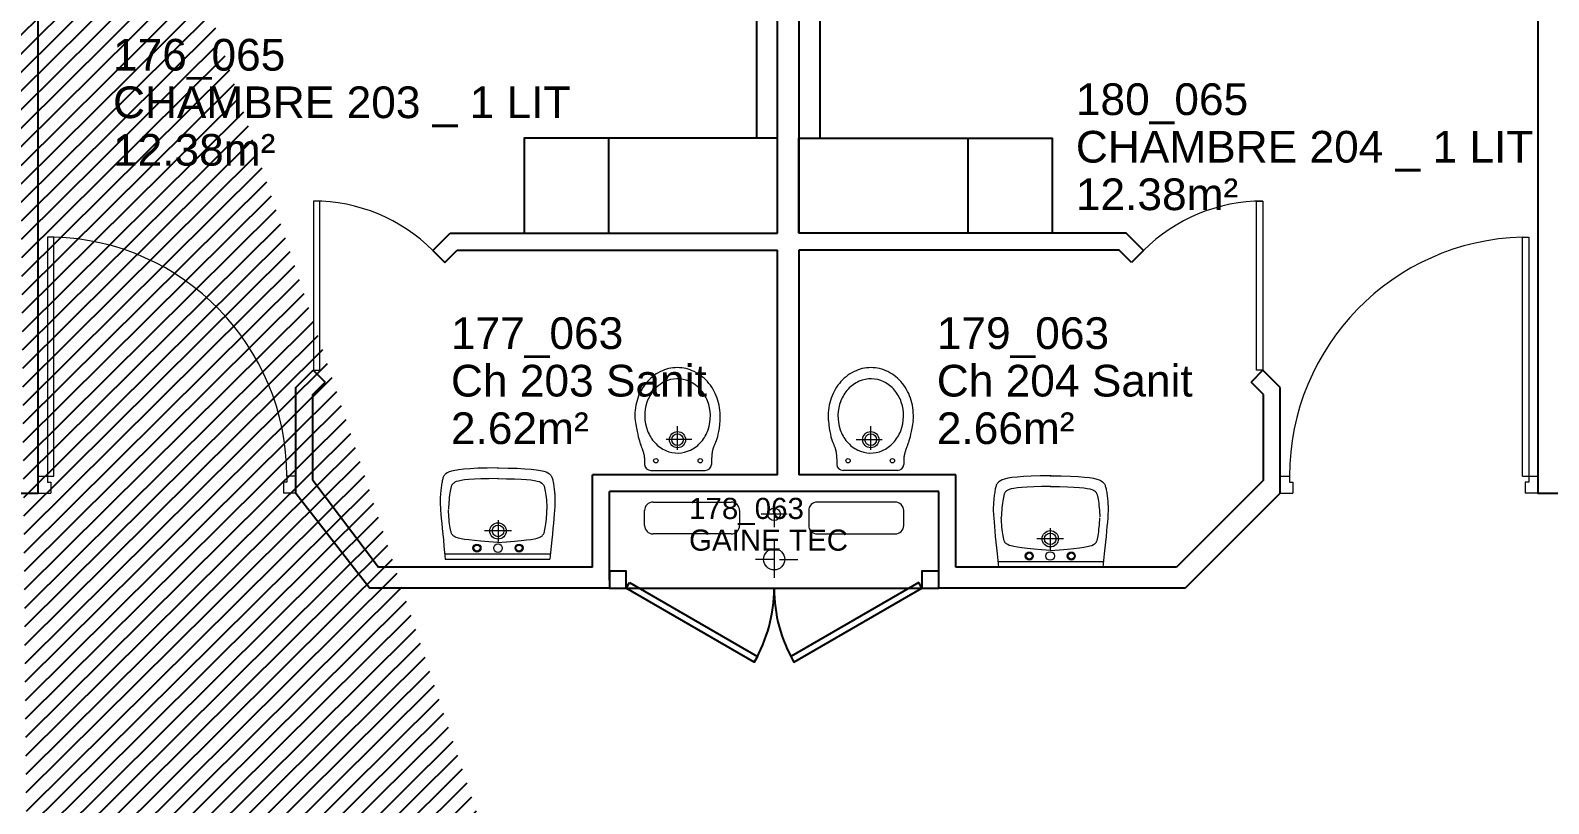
# Model space of a CAD drawing. Header units: millimetres. Extents: x -11 to 211, y -5 to 120.
# Drawn here: x 174.51 to 181.7, y 61.33 to 64.99 of the extents above; entities that cross this region are included whole.
import ezdxf

# ---------------------------------------------------------------- set-up
doc = ezdxf.new("R2010")
doc.units = ezdxf.units.MM
doc.header["$LTSCALE"] = 0.1
doc.header["$MEASUREMENT"] = 0
doc.linetypes.add('CONTINU', pattern=[0])
doc.layers.get('0').update_dxf_attribs({"linetype": 'CONTINUOUS'})
for name, color, linetype in [('A_AGENC', 204, 'CONTINUOUS'), ('A_EQMP', 142, 'CONTINUOUS'), ('A_Etiqu_Gaine', 8, 'CONTINUOUS'), ('A_Etiqu_Gaine_ancien', 8, 'CONTINUOUS'), ('A_Etiqu_Gaine_code', 8, 'CONTINUOUS'), ('A_Etiqu_Local', 8, 'CONTINUOUS'), ('A_HACH_STRUC', 7, 'CONTINUOUS'), ('A_MUR_CLOIS', 7, 'CONTINU')]:
    doc.layers.add(name, color=color, linetype=linetype)
doc.layers.add('A_PORTE', color=8, linetype='CONTINU', lineweight=0)
doc.layers.add('A_SANI', color=5, linetype='CONTINU', lineweight=0)
doc.styles.add('Attribut', font='arial.ttf')

# ---------------------------------------------------------------- blocks, each defined once
blk = doc.blocks.new('A_Etiqu_Local')
at = {"style": 'Attribut', "flags": 1}
for tag, p in [('CODE_HOPITAL', (-0.4463, 1.632)), ('CODE_SITE', (-0.4463, 1.407)), ('CODE_BATIMENT', (-0.4463, 1.182)), ('CODE_SECTEUR', (-0.4463, 0.957)), ('CODE_ETAGE', (-0.4463, 0.732)), ('NOM_NORMALISE', (-0.4463, -0.843)), ('SECTEUR_ACTIVITE', (-0.4463, -1.068)), ('SOUS_SECTEUR_ACTIVITE', (-0.4463, -1.293)), ('VOLUME', (-0.4463, -1.518)), ('SERVICE', (-0.4463, -1.743)), ('CODE_UG', (-0.4463, -1.968)), ('CODE_UA', (-0.4463, -2.193)), ('CODE_POLE', (-0.4463, -2.418)), ('OCCUPANT_EXTERNE', (-0.4463, -2.643)), ('DISPONIBILITE', (-0.4463, -2.868)), ('ACCES_HANDICAPES', (-0.4463, -3.093)), ('NATURE_SOL', (-0.4463, -3.318)), ('RISQUE_LABORATOIRE', (-0.4463, -3.543)), ('AMIANTE', (-0.4463, -3.768))]:
    blk.add_attdef(tag, p, '', height=0.15, dxfattribs=at)
at = {"layer": 'A_Etiqu_Local', "style": 'Attribut'}
for tag, p in [('CODE_PIECE', (-0.4463, 0.282)), ('NOM_USAGE', (-0.4463, 0.057)), ('SURFACE', (-0.4463, -0.168))]:
    blk.add_attdef(tag, p, '', height=0.15, dxfattribs=at)
blk = doc.blocks.new('A_Etiqu_Gaine')
at = {"style": 'Attribut', "flags": 1}
for tag, p in [('CODE_HOPITAL', (-0.4323, 0.8651)), ('CODE_SITE', (-0.4323, 0.7151)), ('CODE_BATIMENT', (-0.4323, 0.5651)), ('CODE_SECTEUR', (-0.4323, 0.4151)), ('CODE_ETAGE', (-0.4323, 0.2651)), ('NOM_NORMALISE', (-0.4323, -0.3349)), ('SECTEUR_ACTIVITE', (-0.4323, -0.4849)), ('SOUS_SECTEUR_ACTIVITE', (-0.4323, -0.6349)), ('SURFACE', (-0.4323, -0.7849)), ('CODE_UG', (-0.4323, -0.9349)), ('CODE_POLE', (-0.4323, -1.0849)), ('AMIANTE', (-0.4323, -1.2349))]:
    blk.add_attdef(tag, p, '', height=0.1, dxfattribs=at)
at = {"layer": 'A_Etiqu_Gaine', "style": 'Attribut'}
blk.add_attdef('NOM_USAGE', (-0.4323, -0.1849), '', height=0.1, dxfattribs=at)
at = {"layer": 'A_Etiqu_Gaine_ancien', "style": 'Attribut'}
blk.add_attdef('CODE_PIECE_ANCIEN', (-0.4323, 0.1151), '', height=0.1, dxfattribs=at)
at = {"layer": 'A_Etiqu_Gaine_code', "style": 'Attribut'}
blk.add_attdef('CODE_PIECE', (-0.4323, -0.0349), '', height=0.1, dxfattribs=at)

msp = doc.modelspace()

# ---------------------------------------------------------------- hatches: boundary and pattern name
at = {"layer": 'A_HACH_STRUC'}
h = msp.add_hatch(dxfattribs=at)
h.set_pattern_fill('ANSI31', color=8, scale=0.5, angle=359.76959, style=0)
h.paths.add_polyline_path([(201.5499, 63.0209), (201.5499, 63.5209), (202.0499, 63.5209), (202.0499, 63.0209)])
h.paths.add_polyline_path([(201.5499, 56.2709), (201.5499, 56.7709), (202.0499, 56.7709), (202.0499, 56.2709)])
h.paths.add_polyline_path([(174.7499, 59.696), (174.2499, 59.696), (174.2499, 60.196), (174.7499, 60.196)], flags=17)
h.paths.add_polyline_path([(181.4499, 52.546), (181.4499, 53.046), (181.9499, 53.046), (181.9499, 52.546)], flags=17)
h.paths.add_polyline_path([(174.7499, 52.546), (174.2499, 52.546), (174.2499, 53.046), (174.7499, 53.046)], flags=17)
h.paths.add_polyline_path([(201.7164, 49.9462), (201.9164, 49.9462), (202.0662, 49.9462), (202.0662, 50.4462), (201.5662, 50.4462), (201.5662, 49.9462)])
h.paths.add_polyline_path([(194.5, 49.9462), (194.7, 49.9462), (194.8499, 49.9462), (194.8499, 50.4462), (194.3499, 50.4462), (194.3499, 49.9462)])
h.paths.add_polyline_path([(194.5, 69.2462), (194.7, 69.2462), (194.8499, 69.2462), (194.8499, 68.7462), (194.3499, 68.7462), (194.3499, 69.2462)])
edge = h.paths.add_edge_path()
edge.add_line((181.6498, 66.5712), (181.7498, 66.5712))
edge.add_line((174.4498, 66.5712), (174.5498, 66.5712))
edge.add_line((181.825, 67.2962), (181.825, 67.0462))
edge.add_line((181.5754, 67.2962), (181.825, 67.2962))
edge.add_line((181.5754, 67.2962), (181.5754, 67.0462))
edge.add_line((181.4499, 67.0462), (181.5754, 67.0462))
edge.add_line((181.4499, 67.0462), (181.4499, 66.5712))
edge.add_line((181.4499, 66.5712), (181.6498, 66.5712))
edge.add_line((181.9499, 67.0462), (181.825, 67.0462))
edge.add_line((181.7498, 66.5712), (181.9499, 66.5712))
edge.add_line((181.9499, 66.5712), (181.9499, 67.0462))
edge.add_line((174.7499, 67.0462), (174.625, 67.0462))
edge.add_line((174.625, 67.2962), (174.625, 67.0462))
edge.add_line((174.5498, 66.5712), (174.7499, 66.5712))
edge.add_line((174.7499, 66.5712), (174.7499, 67.0462))
edge.add_line((174.3753, 67.2962), (174.3753, 67.0462))
edge.add_line((174.2499, 67.0462), (174.3753, 67.0462))
edge.add_line((174.2499, 67.0462), (174.2499, 66.5712))
edge.add_line((174.2499, 66.5712), (174.4498, 66.5712))
edge.add_line((174.3753, 67.2962), (174.625, 67.2962))
edge.add_line((181.6498, 46.1962), (181.9499, 46.1962))
edge.add_line((181.9499, 46.1962), (181.9499, 45.7212))
edge.add_line((181.4499, 45.7212), (181.4499, 46.1962))
edge.add_line((181.4499, 46.1962), (181.6498, 46.1962))
edge.add_line((181.9499, 45.7212), (181.825, 45.7212))
edge.add_line((181.825, 45.4712), (181.825, 45.7212))
edge.add_line((181.5754, 45.4712), (181.825, 45.4712))
edge.add_line((181.5754, 45.4712), (181.5754, 45.7212))
edge.add_line((181.4499, 45.7212), (181.5754, 45.7212))
edge.add_line((174.4498, 46.1962), (174.7499, 46.1962))
edge.add_line((174.7499, 46.1962), (174.7499, 45.7212))
edge.add_line((174.7499, 45.7212), (174.625, 45.7212))
edge.add_line((174.625, 45.4712), (174.625, 45.7212))
edge.add_line((174.2499, 45.7212), (174.2499, 46.1962))
edge.add_line((174.2499, 46.1962), (174.4498, 46.1962))
edge.add_line((174.3753, 45.4712), (174.3753, 45.7212))
edge.add_line((174.2499, 45.7212), (174.3753, 45.7212))
edge.add_line((174.3753, 45.4712), (174.625, 45.4712))

# ---------------------------------------------------------------- linework, layer by layer
at = {"layer": 'A_AGENC', "color": 8, "linetype": 'Continuous'}
msp.add_line((177.3336, 62.3463), (178.7336, 62.3463), dxfattribs=at)
for points in [[(177.3486, 62.3723), (177.9548, 62.0223), (177.9398, 61.9963), (177.3336, 62.3463)], [(178.7186, 62.3723), (178.1124, 62.0223), (178.1274, 61.9963), (178.7336, 62.3463)]]:
    msp.add_lwpolyline(points, close=True, dxfattribs=at)
for centre, start, end in [((177.3336, 62.3463), 329.99999, 359.99998), ((178.7336, 62.3463), 179.99999, 209.99999)]:
    msp.add_arc(centre, 0.7, start, end, dxfattribs=at)
at = {"layer": 'A_EQMP', "color": 8, "linetype": 'Continuous'}
for p, q in [((177.9499, 67.1162), (177.9499, 64.4763)), ((178.2498, 67.1162), (178.2498, 64.4763)), ((177.2499, 64.4763), (177.2499, 64.0263)), ((178.9499, 64.4763), (178.9499, 64.0263))]:
    msp.add_line(p, q, dxfattribs=at)
msp.add_lwpolyline([(178.0499, 64.0263), (178.0499, 64.4763), (176.8499, 64.4763), (176.8499, 64.0263)], close=True, dxfattribs=at)
msp.add_lwpolyline([(178.1499, 64.0263), (178.1499, 64.4763), (179.3499, 64.4763), (179.3499, 64.0263), (178.1499, 64.0263)], dxfattribs=at)
at = {"layer": 'A_MUR_CLOIS', "color": 8, "linetype": 'Continuous'}
for p, q in [((178.0502, 64.0263), (178.0502, 67.1962)), ((178.1502, 67.1962), (178.1502, 64.0263)), ((174.5498, 62.7963), (174.5498, 66.5712)), ((176.4175, 63.9441), (176.4996, 64.0263)), ((176.4996, 64.0263), (178.0499, 64.0263)), ((179.6999, 64.0263), (178.1502, 64.0263)), ((179.7821, 63.9441), (179.6999, 64.0263)), ((176.4175, 63.9441), (176.474, 63.8876)), ((176.474, 63.8876), (176.5328, 63.9463)), ((176.5328, 63.9463), (178.0499, 63.9463)), ((178.0502, 62.8833), (178.0502, 63.9463)), ((178.6525, 63.9463), (178.1499, 63.9463)), ((178.1502, 63.9463), (178.1502, 62.8833)), ((179.6668, 63.9463), (178.6525, 63.9463)), ((179.7255, 63.8876), (179.6668, 63.9463)), ((179.7821, 63.9441), (179.7255, 63.8876)), ((175.7696, 63.2963), (175.8518, 63.3785)), ((175.8518, 63.3785), (175.9083, 63.3219)), ((180.3478, 63.3785), (180.2912, 63.3219)), ((180.4299, 63.2963), (180.3478, 63.3785)), ((175.7696, 62.7963), (175.7696, 63.2963)), ((175.8496, 63.2632), (175.9083, 63.3219)), ((175.8496, 62.8577), (175.8496, 63.2632)), ((180.3499, 63.2632), (180.2912, 63.3219)), ((180.3499, 62.8577), (180.3499, 63.2632)), ((180.4299, 62.7963), (180.4299, 63.2963)), ((175.8496, 62.8577), (176.161, 62.4463)), ((178.0502, 62.8833), (177.1736, 62.8833)), ((177.1736, 62.4463), (177.1736, 62.8833)), ((178.8936, 62.8833), (178.1502, 62.8833)), ((178.8936, 62.4463), (178.8936, 62.8833)), ((180.3499, 62.8577), (179.9385, 62.4463)), ((174.4498, 62.7963), (174.5498, 62.7963)), ((175.7696, 62.7963), (176.1196, 62.3463)), ((178.8136, 62.8033), (177.2536, 62.8033)), ((177.2536, 62.3838), (177.2536, 62.8033)), ((178.8136, 62.3463), (178.8136, 62.8033)), ((180.4299, 62.7963), (179.9799, 62.3463)), ((177.1736, 62.4463), (176.161, 62.4463)), ((179.9385, 62.4463), (178.8936, 62.4463)), ((177.2536, 62.3463), (176.1196, 62.3463)), ((179.9799, 62.3463), (178.8136, 62.3463))]:
    msp.add_line(p, q, dxfattribs=at)
for points in [[(181.6497, 66.5712), (181.6497, 62.7963), (181.75, 62.7963)], [(181.65, 62.8963), (181.6497, 62.8963)]]:
    msp.add_lwpolyline(points, dxfattribs=at)
for points in [[(177.3336, 62.3463), (177.3336, 62.4263), (177.2536, 62.4263), (177.2536, 62.3463)], [(178.8136, 62.3463), (178.8136, 62.4263), (178.7336, 62.4263), (178.7336, 62.3463)]]:
    msp.add_lwpolyline(points, close=True, dxfattribs=at)
at = {"layer": 'A_PORTE', "color": 8, "linetype": 'Continuous'}
for p, q in [((174.5942, 64.0079), (174.5942, 62.8485)), ((174.6242, 64.0079), (174.5942, 64.0079)), ((174.6242, 62.8763), (174.6242, 64.0079)), ((181.5758, 62.8763), (181.5758, 64.0079)), ((181.5758, 64.0079), (181.6058, 64.0079)), ((181.6058, 64.0079), (181.6058, 62.8485)), ((174.5503, 62.7963), (174.5503, 62.8763)), ((174.5503, 62.8763), (174.6242, 62.8763)), ((174.5942, 62.8485), (174.6102, 62.8485)), ((174.6102, 62.8485), (174.6102, 62.7963)), ((175.7102, 62.8485), (175.7102, 62.7963)), ((175.7262, 62.8485), (175.7102, 62.8485)), ((175.7262, 62.8763), (175.7262, 62.8485)), ((175.7701, 62.8763), (175.7262, 62.8763)), ((175.7701, 62.7963), (175.7701, 62.8763)), ((180.4299, 62.7963), (180.4299, 62.8763)), ((180.4299, 62.8763), (180.4738, 62.8763)), ((180.4738, 62.8763), (180.4738, 62.8485)), ((180.4738, 62.8485), (180.4898, 62.8485)), ((180.4898, 62.8485), (180.4898, 62.7963)), ((181.5758, 62.8763), (181.6497, 62.8763)), ((181.5898, 62.8485), (181.5898, 62.7963)), ((181.6058, 62.8485), (181.5898, 62.8485)), ((181.6497, 62.7963), (181.6497, 62.8763)), ((174.5503, 62.7963), (174.6102, 62.7963)), ((175.7701, 62.7963), (175.7102, 62.7963)), ((180.4299, 62.7963), (180.4898, 62.7963)), ((181.6497, 62.7963), (181.5898, 62.7963))]:
    msp.add_line(p, q, dxfattribs=at)
for points in [[(175.8823, 63.3785), (175.8823, 64.1785), (175.8523, 64.1785), (175.8523, 63.3785)], [(180.3178, 63.3785), (180.3178, 64.1785), (180.3478, 64.1785), (180.3478, 63.3785)]]:
    msp.add_lwpolyline(points, close=True, dxfattribs=at)
for centre, start, end in [((175.8523, 63.3785), 44.99998, 90), ((180.3478, 63.3785), 90, 135.00001)]:
    msp.add_arc(centre, 0.8, start, end, dxfattribs=at)
at = {"layer": 'A_PORTE', "color": 8}
for centre, start, end in [((174.5942, 62.8763), 0, 88.48138), ((181.6058, 62.8763), 91.51862, 180)]:
    msp.add_arc(centre, 1.132, start, end, dxfattribs=at)
at = {"layer": 'A_SANI', "color": 8, "linetype": 'Continuous'}
for p, q in [((177.5763, 63.0003), (177.5763, 63.1126)), ((178.491, 63.0003), (178.491, 63.1126)), ((177.6447, 63.0491), (177.5226, 63.0491)), ((178.4227, 63.0491), (178.5447, 63.0491)), ((177.4201, 62.9353), (177.4202, 62.9322)), ((177.4502, 62.9033), (177.7073, 62.9033)), ((177.7374, 62.9353), (177.7373, 62.9322)), ((178.3299, 62.9353), (178.33, 62.9322)), ((178.6172, 62.9033), (178.36, 62.9033)), ((178.6473, 62.9353), (178.6471, 62.9322)), ((176.5033, 62.8208), (176.5017, 62.8135)), ((176.5041, 62.8241), (176.5033, 62.8208)), ((176.5049, 62.827), (176.5041, 62.8241)), ((176.5058, 62.8297), (176.5049, 62.827)), ((176.5068, 62.8322), (176.5058, 62.8297)), ((176.5079, 62.8345), (176.5068, 62.8322)), ((176.5092, 62.8366), (176.5079, 62.8345)), ((176.5107, 62.8386), (176.5092, 62.8366)), ((176.5123, 62.8404), (176.5107, 62.8386)), ((176.5143, 62.8422), (176.5123, 62.8404)), ((176.5165, 62.8439), (176.5143, 62.8422)), ((176.5219, 62.8472), (176.5165, 62.8439)), ((176.5291, 62.8503), (176.5219, 62.8472)), ((176.5388, 62.8533), (176.5291, 62.8503)), ((176.5516, 62.8559), (176.5388, 62.8533)), ((176.568, 62.8583), (176.5516, 62.8559)), ((176.5887, 62.8604), (176.568, 62.8583)), ((176.6144, 62.8621), (176.5887, 62.8604)), ((176.6455, 62.8634), (176.6144, 62.8621)), ((176.6827, 62.8643), (176.6455, 62.8634)), ((176.7267, 62.8647), (176.6827, 62.8643)), ((176.7233, 62.8647), (176.7673, 62.8643)), ((176.7673, 62.8643), (176.8045, 62.8634)), ((176.8045, 62.8634), (176.8356, 62.8621)), ((176.8356, 62.8621), (176.8612, 62.8604)), ((176.8612, 62.8604), (176.882, 62.8583)), ((176.882, 62.8583), (176.8984, 62.8559)), ((176.8984, 62.8559), (176.9112, 62.8533)), ((176.9112, 62.8533), (176.9209, 62.8503)), ((176.9209, 62.8503), (176.9281, 62.8472)), ((176.9281, 62.8472), (176.9335, 62.8439)), ((176.9335, 62.8439), (176.9357, 62.8422)), ((176.9357, 62.8422), (176.9376, 62.8404)), ((176.9376, 62.8404), (176.9393, 62.8386)), ((176.9393, 62.8386), (176.9408, 62.8366)), ((176.9408, 62.8366), (176.9421, 62.8345)), ((176.9421, 62.8345), (176.9432, 62.8322)), ((176.9432, 62.8322), (176.9442, 62.8297)), ((176.9442, 62.8297), (176.9451, 62.827)), ((176.9451, 62.827), (176.9459, 62.8241)), ((176.9459, 62.8241), (176.9467, 62.8208)), ((176.9467, 62.8208), (176.9483, 62.8135)), ((179.1854, 62.8208), (179.1689, 62.8184)), ((179.2061, 62.8229), (179.1854, 62.8208)), ((179.2317, 62.8246), (179.2061, 62.8229)), ((179.2628, 62.8259), (179.2317, 62.8246)), ((179.3001, 62.8268), (179.2628, 62.8259)), ((179.344, 62.8272), (179.3001, 62.8268)), ((179.3407, 62.8272), (179.3846, 62.8268)), ((179.3846, 62.8268), (179.4218, 62.8259)), ((179.4218, 62.8259), (179.453, 62.8246)), ((179.453, 62.8246), (179.4786, 62.8229)), ((179.4786, 62.8229), (179.4993, 62.8208)), ((179.4993, 62.8208), (179.5157, 62.8184)), ((176.4937, 62.7535), (176.4929, 62.7424)), ((176.4947, 62.7646), (176.4937, 62.7535)), ((176.4959, 62.7755), (176.4947, 62.7646)), ((176.4972, 62.786), (176.4959, 62.7755)), ((176.4986, 62.796), (176.4972, 62.786)), ((176.5001, 62.8052), (176.4986, 62.796)), ((176.5017, 62.8135), (176.5001, 62.8052)), ((176.9483, 62.8135), (176.9499, 62.8052)), ((176.9499, 62.8052), (176.9514, 62.7959)), ((176.9514, 62.7959), (176.9528, 62.7859)), ((176.9528, 62.7859), (176.9541, 62.7752)), ((176.9541, 62.7752), (176.9553, 62.7642)), ((176.9553, 62.7642), (176.9563, 62.7528)), ((176.9563, 62.7528), (176.9571, 62.7413)), ((177.4602, 62.7533), (177.8302, 62.7533)), ((178.0337, 62.7578), (178.0337, 62.6348)), ((178.6071, 62.7533), (178.2371, 62.7533)), ((179.1145, 62.7484), (179.1132, 62.7377)), ((179.1159, 62.7584), (179.1145, 62.7484)), ((179.1174, 62.7677), (179.1159, 62.7584)), ((179.119, 62.776), (179.1174, 62.7677)), ((179.1206, 62.7833), (179.119, 62.776)), ((179.1214, 62.7866), (179.1206, 62.7833)), ((179.1222, 62.7895), (179.1214, 62.7866)), ((179.1231, 62.7922), (179.1222, 62.7895)), ((179.1241, 62.7947), (179.1231, 62.7922)), ((179.1253, 62.797), (179.1241, 62.7947)), ((179.1265, 62.7991), (179.1253, 62.797)), ((179.128, 62.8011), (179.1265, 62.7991)), ((179.1297, 62.8029), (179.128, 62.8011)), ((179.1316, 62.8047), (179.1297, 62.8029)), ((179.1338, 62.8064), (179.1316, 62.8047)), ((179.1392, 62.8097), (179.1338, 62.8064)), ((179.1465, 62.8128), (179.1392, 62.8097)), ((179.1562, 62.8158), (179.1465, 62.8128)), ((179.1689, 62.8184), (179.1562, 62.8158)), ((179.5157, 62.8184), (179.5285, 62.8158)), ((179.5285, 62.8158), (179.5382, 62.8128)), ((179.5382, 62.8128), (179.5454, 62.8097)), ((179.5454, 62.8097), (179.5509, 62.8064)), ((179.5509, 62.8064), (179.5531, 62.8047)), ((179.5531, 62.8047), (179.555, 62.8029)), ((179.555, 62.8029), (179.5567, 62.8011)), ((179.5567, 62.8011), (179.5581, 62.7991)), ((179.5581, 62.7991), (179.5594, 62.797)), ((179.5594, 62.797), (179.5605, 62.7947)), ((179.5605, 62.7947), (179.5615, 62.7922)), ((179.5615, 62.7922), (179.5624, 62.7895)), ((179.5624, 62.7895), (179.5633, 62.7866)), ((179.5633, 62.7866), (179.5641, 62.7833)), ((179.5641, 62.7833), (179.5657, 62.776)), ((179.5657, 62.776), (179.5672, 62.7677)), ((179.5672, 62.7677), (179.5687, 62.7584)), ((179.5687, 62.7584), (179.5701, 62.7485)), ((179.5701, 62.7485), (179.5714, 62.738)), ((176.4923, 62.7313), (176.492, 62.7206)), ((176.4923, 62.7055), (176.492, 62.7162)), ((176.4929, 62.7424), (176.4923, 62.7313)), ((176.4929, 62.6944), (176.4923, 62.7055)), ((176.4937, 62.6833), (176.4929, 62.6944)), ((176.4947, 62.6722), (176.4937, 62.6833)), ((176.9553, 62.6727), (176.9563, 62.684)), ((176.9563, 62.684), (176.9571, 62.6955)), ((176.9571, 62.7413), (176.9577, 62.7297)), ((176.9571, 62.6955), (176.9577, 62.7071)), ((176.9577, 62.7297), (176.9581, 62.7184)), ((176.9577, 62.7071), (176.9581, 62.7184)), ((177.4202, 62.6433), (177.4202, 62.7133)), ((177.8702, 62.7133), (177.8702, 62.6433)), ((178.0952, 62.6963), (177.9722, 62.6963)), ((178.1971, 62.7133), (178.1971, 62.6433)), ((178.6471, 62.6433), (178.6471, 62.7133)), ((179.1096, 62.6922), (179.1092, 62.6809)), ((179.1096, 62.6696), (179.1092, 62.6809)), ((179.1102, 62.7038), (179.1096, 62.6922)), ((179.1111, 62.7153), (179.1102, 62.7038)), ((179.1121, 62.7267), (179.1111, 62.7153)), ((179.1132, 62.7377), (179.1121, 62.7267)), ((179.5714, 62.738), (179.5726, 62.7271)), ((179.5726, 62.7271), (179.5736, 62.716)), ((179.5736, 62.716), (179.5744, 62.7049)), ((179.5744, 62.7049), (179.575, 62.6938)), ((179.575, 62.6938), (179.5754, 62.6831)), ((179.575, 62.668), (179.5754, 62.6787)), ((176.4959, 62.6613), (176.4947, 62.6722)), ((176.4972, 62.6508), (176.4959, 62.6613)), ((176.4986, 62.6409), (176.4972, 62.6508)), ((176.5001, 62.6316), (176.4986, 62.6409)), ((176.5017, 62.6233), (176.5001, 62.6316)), ((176.5033, 62.616), (176.5017, 62.6233)), ((176.5041, 62.6127), (176.5033, 62.616)), ((176.5049, 62.6098), (176.5041, 62.6127)), ((176.5058, 62.6071), (176.5049, 62.6098)), ((176.5068, 62.6046), (176.5058, 62.6071)), ((176.5079, 62.6023), (176.5068, 62.6046)), ((176.7897, 62.6173), (176.6632, 62.6173)), ((176.7264, 62.6684), (176.7264, 62.5663)), ((176.9421, 62.6023), (176.9432, 62.6046)), ((176.9432, 62.6046), (176.9442, 62.6071)), ((176.9442, 62.6071), (176.9451, 62.6098)), ((176.9451, 62.6098), (176.9459, 62.6127)), ((176.9459, 62.6127), (176.9467, 62.616)), ((176.9467, 62.616), (176.9483, 62.6233)), ((176.9483, 62.6233), (176.9499, 62.6316)), ((176.9499, 62.6316), (176.9514, 62.6409)), ((176.9514, 62.6409), (176.9528, 62.6509)), ((176.9528, 62.6509), (176.9541, 62.6616)), ((176.9541, 62.6616), (176.9553, 62.6727)), ((179.1102, 62.658), (179.1096, 62.6696)), ((179.1111, 62.6465), (179.1102, 62.658)), ((179.1121, 62.6352), (179.1111, 62.6465)), ((179.1132, 62.6241), (179.1121, 62.6352)), ((179.1145, 62.6134), (179.1132, 62.6241)), ((179.1159, 62.6034), (179.1145, 62.6134)), ((179.3409, 62.6309), (179.3409, 62.5288)), ((179.5687, 62.6034), (179.5701, 62.6133)), ((179.5701, 62.6133), (179.5714, 62.6238)), ((179.5714, 62.6238), (179.5726, 62.6347)), ((179.5726, 62.6347), (179.5736, 62.6458)), ((179.5736, 62.6458), (179.5744, 62.6569)), ((179.5744, 62.6569), (179.575, 62.668)), ((176.5092, 62.6002), (176.5079, 62.6023)), ((176.5107, 62.5983), (176.5092, 62.6002)), ((176.5123, 62.5964), (176.5107, 62.5983)), ((176.5143, 62.5946), (176.5123, 62.5964)), ((176.5165, 62.5929), (176.5143, 62.5946)), ((176.5219, 62.5896), (176.5165, 62.5929)), ((176.5291, 62.5864), (176.5219, 62.5896)), ((176.5388, 62.5833), (176.5291, 62.5864)), ((176.5516, 62.5803), (176.5388, 62.5833)), ((176.568, 62.5773), (176.5516, 62.5803)), ((176.5887, 62.5744), (176.568, 62.5773)), ((176.6144, 62.5714), (176.5887, 62.5744)), ((176.6455, 62.5685), (176.6144, 62.5714)), ((176.6827, 62.5656), (176.6455, 62.5685)), ((176.7267, 62.5626), (176.6827, 62.5656)), ((176.7233, 62.5626), (176.7673, 62.5656)), ((176.7673, 62.5656), (176.8045, 62.5685)), ((176.8045, 62.5685), (176.8356, 62.5714)), ((176.8356, 62.5714), (176.8612, 62.5744)), ((176.8612, 62.5744), (176.882, 62.5773)), ((176.882, 62.5773), (176.8984, 62.5803)), ((176.8984, 62.5803), (176.9112, 62.5833)), ((176.9112, 62.5833), (176.9209, 62.5864)), ((176.9209, 62.5864), (176.9281, 62.5896)), ((176.9281, 62.5896), (176.9335, 62.5929)), ((176.9335, 62.5929), (176.9357, 62.5946)), ((176.9357, 62.5946), (176.9376, 62.5964)), ((176.9376, 62.5964), (176.9393, 62.5983)), ((176.9393, 62.5983), (176.9408, 62.6002)), ((176.9408, 62.6002), (176.9421, 62.6023)), ((177.8302, 62.6033), (177.4602, 62.6033)), ((178.0337, 62.5704), (178.0337, 62.3947)), ((178.2371, 62.6033), (178.6071, 62.6033)), ((179.1174, 62.5941), (179.1159, 62.6034)), ((179.119, 62.5858), (179.1174, 62.5941)), ((179.1206, 62.5785), (179.119, 62.5858)), ((179.1214, 62.5752), (179.1206, 62.5785)), ((179.1222, 62.5723), (179.1214, 62.5752)), ((179.1231, 62.5696), (179.1222, 62.5723)), ((179.1241, 62.5671), (179.1231, 62.5696)), ((179.1253, 62.5648), (179.1241, 62.5671)), ((179.1265, 62.5627), (179.1253, 62.5648)), ((179.128, 62.5608), (179.1265, 62.5627)), ((179.1297, 62.5589), (179.128, 62.5608)), ((179.1316, 62.5571), (179.1297, 62.5589)), ((179.1338, 62.5554), (179.1316, 62.5571)), ((179.1392, 62.5521), (179.1338, 62.5554)), ((179.1465, 62.5489), (179.1392, 62.5521)), ((179.1562, 62.5458), (179.1465, 62.5489)), ((179.1689, 62.5428), (179.1562, 62.5458)), ((179.1854, 62.5398), (179.1689, 62.5428)), ((179.2061, 62.5369), (179.1854, 62.5398)), ((179.2317, 62.5339), (179.2061, 62.5369)), ((179.2628, 62.531), (179.2317, 62.5339)), ((179.4041, 62.5798), (179.2777, 62.5798)), ((179.4218, 62.531), (179.453, 62.5339)), ((179.453, 62.5339), (179.4786, 62.5369)), ((179.4786, 62.5369), (179.4993, 62.5398)), ((179.4993, 62.5398), (179.5157, 62.5428)), ((179.5157, 62.5428), (179.5285, 62.5458)), ((179.5285, 62.5458), (179.5382, 62.5489)), ((179.5382, 62.5489), (179.5454, 62.5521)), ((179.5454, 62.5521), (179.5509, 62.5554)), ((179.5509, 62.5554), (179.5531, 62.5571)), ((179.5531, 62.5571), (179.555, 62.5589)), ((179.555, 62.5589), (179.5567, 62.5608)), ((179.5567, 62.5608), (179.5581, 62.5627)), ((179.5581, 62.5627), (179.5594, 62.5648)), ((179.5594, 62.5648), (179.5605, 62.5671)), ((179.5605, 62.5671), (179.5615, 62.5696)), ((179.5615, 62.5696), (179.5624, 62.5723)), ((179.5624, 62.5723), (179.5633, 62.5752)), ((179.5633, 62.5752), (179.5641, 62.5785)), ((179.5641, 62.5785), (179.5657, 62.5858)), ((179.5657, 62.5858), (179.5672, 62.5941)), ((179.5672, 62.5941), (179.5687, 62.6034)), ((176.4768, 62.5087), (176.9721, 62.5087)), ((176.4768, 62.4838), (176.9721, 62.4838)), ((178.0337, 62.4825), (177.9458, 62.4825)), ((178.0587, 62.4825), (178.1466, 62.4825)), ((179.5905, 62.4712), (179.0952, 62.4712)), ((179.3001, 62.5281), (179.2628, 62.531)), ((179.344, 62.5251), (179.3001, 62.5281)), ((179.3407, 62.5251), (179.3846, 62.5281)), ((179.3846, 62.5281), (179.4218, 62.531)), ((179.5905, 62.4463), (179.0952, 62.4463))]:
    msp.add_line(p, q, dxfattribs=at)
for points in [[(177.7774, 63.1401, 0.092603), (177.7672, 63.2351, 0.097518), (177.7249, 63.3153, 0.107322), (177.6554, 63.3711, 0.116228), (177.5753, 63.39, 0.11669), (177.4952, 63.371, 0.108258), (177.4264, 63.3153, 0.098236), (177.3848, 63.2352, 0.092772), (177.3754, 63.1401, 0.094013)], [(177.5145, 63.323, 0.102556), (177.464, 63.2834, 0.093461), (177.4317, 63.2267, 0.177185), (177.4346, 63.0902, 0.093461), (177.4691, 63.0349, 0.102556), (177.5212, 62.9975, 0.222941), (177.6381, 62.9999, 0.102556), (177.6887, 63.0394, 0.093461), (177.7209, 63.0961, 0.177028), (177.7181, 63.2326, 0.093461), (177.6835, 63.288, 0.102556), (177.6314, 63.3254, 0.222835), (177.5145, 63.323)], [(178.6919, 63.1401, 0.092772), (178.6826, 63.2352, 0.098236), (178.641, 63.3153, 0.108258), (178.5721, 63.371, 0.11669), (178.4921, 63.39, 0.116228), (178.4119, 63.3711, 0.107322), (178.3425, 63.3153, 0.097518), (178.3001, 63.2351, 0.092603), (178.2899, 63.1401, 0.094447)], [(178.4359, 63.3254, 0.102556), (178.3838, 63.288, 0.093461), (178.3493, 63.2326, 0.177284), (178.3464, 63.0961, 0.093461), (178.3787, 63.0394, 0.102556), (178.4292, 62.9999, 0.222781), (178.5461, 62.9975, 0.102556), (178.5982, 63.0349, 0.093461), (178.6328, 63.0902, 0.177131), (178.6356, 63.2267, 0.093461), (178.6034, 63.2834, 0.102556), (178.5528, 63.323, 0.222936), (178.4359, 63.3253)]]:
    msp.add_lwpolyline(points, format="xyb", dxfattribs=at)
for points in [[(177.3761, 63.1394), (177.379, 63.1201), (177.3819, 63.1029), (177.3848, 63.0877), (177.3876, 63.0744), (177.3904, 63.0627), (177.393, 63.0526), (177.3955, 63.0438), (177.3979, 63.0362), (177.4001, 63.0296), (177.4022, 63.0239), (177.4022, 63.0239), (177.4031, 63.0213), (177.404, 63.0188), (177.4049, 63.0165), (177.4057, 63.0143), (177.4065, 63.0121), (177.4073, 63.01), (177.4081, 63.008), (177.4088, 63.0059), (177.4096, 63.0039), (177.4103, 63.0018), (177.4103, 63.0018), (177.411, 62.9997), (177.4118, 62.9975), (177.4125, 62.9953), (177.4132, 62.993), (177.4139, 62.9908), (177.4145, 62.9885), (177.4151, 62.9862), (177.4157, 62.9839), (177.4163, 62.9816), (177.4168, 62.9794), (177.4168, 62.9794), (177.4177, 62.975), (177.4184, 62.9706), (177.4189, 62.9663), (177.4194, 62.9621), (177.4197, 62.9578), (177.4198, 62.9535), (177.42, 62.9491), (177.42, 62.9447), (177.4201, 62.9401), (177.4201, 62.9353)], [(177.7765, 63.1394), (177.7748, 63.1201), (177.7727, 63.1029), (177.7703, 63.0877), (177.7676, 63.0744), (177.7648, 63.0627), (177.7619, 63.0526), (177.7589, 63.0438), (177.7561, 63.0362), (177.7534, 63.0296), (177.751, 63.0239), (177.751, 63.0239), (177.7499, 63.0213), (177.7489, 63.0188), (177.7479, 63.0165), (177.7471, 63.0143), (177.7462, 63.0121), (177.7455, 63.01), (177.7448, 63.008), (177.7441, 63.0059), (177.7435, 63.0039), (177.7429, 63.0018), (177.7429, 63.0018), (177.7424, 62.9997), (177.7419, 62.9975), (177.7414, 62.9953), (177.741, 62.993), (177.7406, 62.9908), (177.7403, 62.9885), (177.7399, 62.9862), (177.7396, 62.9839), (177.7393, 62.9816), (177.7391, 62.9794), (177.7391, 62.9794), (177.7386, 62.975), (177.7383, 62.9706), (177.738, 62.9663), (177.7378, 62.9621), (177.7376, 62.9578), (177.7375, 62.9535), (177.7375, 62.9491), (177.7375, 62.9447), (177.7374, 62.9401), (177.7374, 62.9353)], [(178.2908, 63.1394), (178.2925, 63.1201), (178.2946, 63.1029), (178.297, 63.0877), (178.2997, 63.0744), (178.3025, 63.0627), (178.3055, 63.0526), (178.3084, 63.0438), (178.3112, 63.0362), (178.3139, 63.0296), (178.3163, 63.0239), (178.3163, 63.0239), (178.3174, 63.0213), (178.3184, 63.0188), (178.3194, 63.0165), (178.3203, 63.0143), (178.3211, 63.0121), (178.3218, 63.01), (178.3226, 63.008), (178.3232, 63.0059), (178.3238, 63.0039), (178.3244, 63.0018), (178.3244, 63.0018), (178.3249, 62.9997), (178.3254, 62.9975), (178.3259, 62.9953), (178.3263, 62.993), (178.3267, 62.9908), (178.3271, 62.9885), (178.3274, 62.9862), (178.3277, 62.9839), (178.328, 62.9816), (178.3283, 62.9794), (178.3283, 62.9794), (178.3287, 62.975), (178.329, 62.9706), (178.3293, 62.9663), (178.3295, 62.9621), (178.3297, 62.9578), (178.3298, 62.9535), (178.3298, 62.9491), (178.3299, 62.9447), (178.3299, 62.9401), (178.3299, 62.9353)], [(178.6912, 63.1394), (178.6883, 63.1201), (178.6854, 63.1029), (178.6825, 63.0877), (178.6797, 63.0744), (178.677, 63.0627), (178.6743, 63.0526), (178.6718, 63.0438), (178.6694, 63.0362), (178.6672, 63.0296), (178.6652, 63.0239), (178.6652, 63.0239), (178.6642, 63.0213), (178.6633, 63.0188), (178.6624, 63.0165), (178.6616, 63.0143), (178.6608, 63.0121), (178.66, 63.01), (178.6592, 63.008), (178.6585, 63.0059), (178.6578, 63.0039), (178.657, 63.0018), (178.657, 63.0018), (178.6563, 62.9997), (178.6556, 62.9975), (178.6549, 62.9953), (178.6541, 62.993), (178.6535, 62.9908), (178.6528, 62.9885), (178.6522, 62.9862), (178.6516, 62.9839), (178.651, 62.9816), (178.6505, 62.9794), (178.6505, 62.9794), (178.6496, 62.975), (178.6489, 62.9706), (178.6484, 62.9663), (178.648, 62.9621), (178.6477, 62.9578), (178.6475, 62.9535), (178.6473, 62.9491), (178.6473, 62.9447), (178.6473, 62.9401), (178.6473, 62.9353)], [(176.7264, 62.9155), (176.675, 62.9148), (176.6315, 62.9135), (176.595, 62.9117), (176.565, 62.9095), (176.5407, 62.9068), (176.5214, 62.9037), (176.5064, 62.9003), (176.4948, 62.8964), (176.4861, 62.8922), (176.4795, 62.8877), (176.4795, 62.8877), (176.4768, 62.8853), (176.4743, 62.8828), (176.4722, 62.8802), (176.4703, 62.8773), (176.4686, 62.8742), (176.4671, 62.8709), (176.4658, 62.8672), (176.4646, 62.8632), (176.4634, 62.8587), (176.4624, 62.8539), (176.4624, 62.8539), (176.4613, 62.8486), (176.4603, 62.8428), (176.4594, 62.8368), (176.4585, 62.8305), (176.4576, 62.824), (176.4568, 62.8175), (176.456, 62.8109), (176.4553, 62.8044), (176.4547, 62.798), (176.4542, 62.7919), (176.4542, 62.7919), (176.4537, 62.7859), (176.4533, 62.7802), (176.453, 62.7746), (176.4528, 62.769), (176.4527, 62.7634), (176.4527, 62.7576), (176.4527, 62.7515), (176.4529, 62.7451), (176.4532, 62.7383), (176.4536, 62.731), (176.4536, 62.731), (176.4546, 62.7147), (176.4561, 62.6961), (176.4579, 62.6754), (176.46, 62.6528), (176.4624, 62.6283), (176.465, 62.6022), (176.4677, 62.5746), (176.4707, 62.5455), (176.4737, 62.5152), (176.4768, 62.4838)], [(176.7225, 62.9155), (176.7739, 62.9148), (176.8175, 62.9135), (176.8539, 62.9117), (176.8839, 62.9095), (176.9082, 62.9068), (176.9275, 62.9037), (176.9426, 62.9003), (176.9541, 62.8964), (176.9628, 62.8922), (176.9694, 62.8877), (176.9694, 62.8877), (176.9722, 62.8853), (176.9746, 62.8828), (176.9767, 62.8802), (176.9786, 62.8773), (176.9803, 62.8742), (176.9818, 62.8709), (176.9831, 62.8672), (176.9844, 62.8632), (176.9855, 62.8587), (176.9866, 62.8539), (176.9866, 62.8539), (176.9876, 62.8486), (176.9886, 62.8428), (176.9895, 62.8368), (176.9905, 62.8305), (176.9913, 62.824), (176.9921, 62.8175), (176.9929, 62.8109), (176.9936, 62.8044), (176.9942, 62.798), (176.9947, 62.7919), (176.9947, 62.7919), (176.9952, 62.7859), (176.9956, 62.7802), (176.9959, 62.7746), (176.9961, 62.769), (176.9962, 62.7634), (176.9962, 62.7576), (176.9962, 62.7515), (176.996, 62.7451), (176.9957, 62.7383), (176.9954, 62.731), (176.9954, 62.731), (176.9943, 62.7147), (176.9928, 62.6961), (176.991, 62.6754), (176.9889, 62.6528), (176.9866, 62.6283), (176.984, 62.6022), (176.9812, 62.5746), (176.9782, 62.5455), (176.9752, 62.5152), (176.9721, 62.4838)], [(179.3448, 62.878), (179.2934, 62.8773), (179.2498, 62.876), (179.2134, 62.8742), (179.1834, 62.872), (179.1591, 62.8693), (179.1398, 62.8662), (179.1248, 62.8628), (179.1132, 62.8589), (179.1045, 62.8547), (179.0979, 62.8502), (179.0979, 62.8502), (179.0952, 62.8478), (179.0927, 62.8453), (179.0906, 62.8427), (179.0887, 62.8398), (179.087, 62.8367), (179.0855, 62.8334), (179.0842, 62.8297), (179.083, 62.8257), (179.0818, 62.8212), (179.0808, 62.8164), (179.0808, 62.8164), (179.0797, 62.8111), (179.0787, 62.8053), (179.0778, 62.7993), (179.0769, 62.793), (179.076, 62.7865), (179.0752, 62.78), (179.0744, 62.7734), (179.0737, 62.7669), (179.0731, 62.7605), (179.0726, 62.7544), (179.0726, 62.7544), (179.0721, 62.7484), (179.0717, 62.7427), (179.0714, 62.7371), (179.0712, 62.7315), (179.0711, 62.7259), (179.0711, 62.7201), (179.0711, 62.714), (179.0713, 62.7076), (179.0716, 62.7008), (179.072, 62.6935), (179.072, 62.6935), (179.073, 62.6772), (179.0745, 62.6586), (179.0763, 62.6379), (179.0784, 62.6153), (179.0808, 62.5908), (179.0834, 62.5647), (179.0861, 62.537), (179.0891, 62.508), (179.0921, 62.4777), (179.0952, 62.4463)], [(179.3409, 62.878), (179.3923, 62.8773), (179.4359, 62.876), (179.4723, 62.8742), (179.5023, 62.872), (179.5266, 62.8693), (179.5459, 62.8662), (179.561, 62.8628), (179.5725, 62.8589), (179.5812, 62.8547), (179.5878, 62.8502), (179.5878, 62.8502), (179.5905, 62.8478), (179.593, 62.8453), (179.5951, 62.8427), (179.597, 62.8398), (179.5987, 62.8367), (179.6002, 62.8334), (179.6015, 62.8297), (179.6027, 62.8257), (179.6039, 62.8212), (179.6049, 62.8164), (179.6049, 62.8164), (179.606, 62.8111), (179.607, 62.8053), (179.6079, 62.7993), (179.6088, 62.793), (179.6097, 62.7865), (179.6105, 62.78), (179.6113, 62.7734), (179.612, 62.7669), (179.6126, 62.7605), (179.6131, 62.7544), (179.6131, 62.7544), (179.6136, 62.7484), (179.614, 62.7427), (179.6143, 62.7371), (179.6145, 62.7315), (179.6146, 62.7259), (179.6146, 62.7201), (179.6146, 62.714), (179.6144, 62.7076), (179.6141, 62.7008), (179.6138, 62.6935), (179.6138, 62.6935), (179.6127, 62.6772), (179.6112, 62.6586), (179.6094, 62.6379), (179.6073, 62.6153), (179.605, 62.5908), (179.6024, 62.5647), (179.5996, 62.537), (179.5966, 62.508), (179.5936, 62.4777), (179.5905, 62.4463)]]:
    msp.add_lwpolyline(points, dxfattribs=at)
for centre, radius in [((177.5763, 63.0491), 0.0383), ((177.5763, 63.0491), 0.0276), ((178.491, 63.0491), 0.0383), ((178.491, 63.0491), 0.0276), ((177.4738, 62.9494), 0.0105), ((177.6837, 62.9494), 0.0105), ((178.3836, 62.9494), 0.0105), ((178.5936, 62.9494), 0.0105), ((178.0337, 62.6963), 0.03), ((176.7264, 62.6173), 0.0387), ((176.7264, 62.6173), 0.0274), ((179.3409, 62.5798), 0.0387), ((179.3409, 62.5798), 0.0274), ((176.6269, 62.5359), 0.0189), ((176.6269, 62.5359), 0.0144), ((176.7264, 62.5359), 0.0204), ((176.8259, 62.5359), 0.0189), ((176.8259, 62.5359), 0.0144), ((178.0337, 62.4825), 0.05), ((179.2414, 62.4984), 0.0189), ((179.2414, 62.4984), 0.0144), ((179.3409, 62.4984), 0.0204), ((179.4404, 62.4984), 0.0189), ((179.4404, 62.4984), 0.0144)]:
    msp.add_circle(centre, radius, dxfattribs=at)
for centre, radius, start, end in [((177.4502, 62.9333), 0.03, 182.18352, 270), ((177.7073, 62.9333), 0.03, 270, 357.81648), ((178.36, 62.9333), 0.03, 182.18352, 270), ((178.6172, 62.9333), 0.03, 270, 357.81648), ((177.4602, 62.7133), 0.04, 89.99996, 180.00004), ((177.8302, 62.7133), 0.04, 359.99924, 89.99933), ((178.2371, 62.7133), 0.04, 90.00067, 180.00076), ((178.6071, 62.7133), 0.04, 0.00067, 90.00076), ((177.4602, 62.6433), 0.04, 179.99934, 269.99923), ((177.8302, 62.6433), 0.04, 270.00006, 359.99994), ((178.2371, 62.6433), 0.04, 180.00067, 270.00076), ((178.6071, 62.6433), 0.04, 270.00006, 359.99994)]:
    msp.add_arc(centre, radius, start, end, dxfattribs=at)

# ---------------------------------------------------------------- block references
at = {"layer": 'A_Etiqu_Gaine', "color": 8}
msp.add_blockref('A_Etiqu_Gaine', (178.0631, 62.7085), dxfattribs=at).add_auto_attribs({'CODE_PIECE': '178_063', 'NOM_USAGE': 'GAINE TEC'})
at = {"layer": 'A_Etiqu_Local', "color": 8}
ref = msp.add_blockref('A_Etiqu_Local', (175.3502, 64.514), dxfattribs=at)
ref.add_attrib('CODE_PIECE', '176_065', (174.9038, 64.7959), dxfattribs={"height": 0.15, "style": 'Attribut'})
ref.add_attrib('NOM_USAGE', 'CHAMBRE 203 _ 1 LIT', (174.9038, 64.5709), dxfattribs={"height": 0.15, "style": 'Attribut'})
ref.add_attrib('SURFACE', '12.38m²', (174.9038, 64.3459), dxfattribs={"height": 0.15, "style": 'Attribut'})
ref = msp.add_blockref('A_Etiqu_Local', (179.9085, 64.3035), dxfattribs=at)
ref.add_attrib('CODE_PIECE', '180_065', (179.4621, 64.5855), dxfattribs={"height": 0.15, "style": 'Attribut'})
ref.add_attrib('NOM_USAGE', 'CHAMBRE 204 _ 1 LIT', (179.4621, 64.3605), dxfattribs={"height": 0.15, "style": 'Attribut'})
ref.add_attrib('SURFACE', '12.38m²', (179.4621, 64.1355), dxfattribs={"height": 0.15, "style": 'Attribut'})
ref = msp.add_blockref('A_Etiqu_Local', (176.9499, 63.1963), dxfattribs=at)
ref.add_attrib('CODE_PIECE', '177_063', (176.5036, 63.4783), dxfattribs={"height": 0.15, "style": 'Attribut'})
ref.add_attrib('NOM_USAGE', 'Ch 203 Sanit', (176.5036, 63.2533), dxfattribs={"height": 0.15, "style": 'Attribut'})
ref.add_attrib('SURFACE', '2.62m²', (176.5036, 63.0283), dxfattribs={"height": 0.15, "style": 'Attribut'})
ref = msp.add_blockref('A_Etiqu_Local', (179.2501, 63.1963), dxfattribs=at)
ref.add_attrib('CODE_PIECE', '179_063', (178.8037, 63.4783), dxfattribs={"height": 0.15, "style": 'Attribut'})
ref.add_attrib('NOM_USAGE', 'Ch 204 Sanit', (178.8037, 63.2533), dxfattribs={"height": 0.15, "style": 'Attribut'})
ref.add_attrib('SURFACE', '2.66m²', (178.8037, 63.0283), dxfattribs={"height": 0.15, "style": 'Attribut'})

doc.saveas('drawing.dxf')
